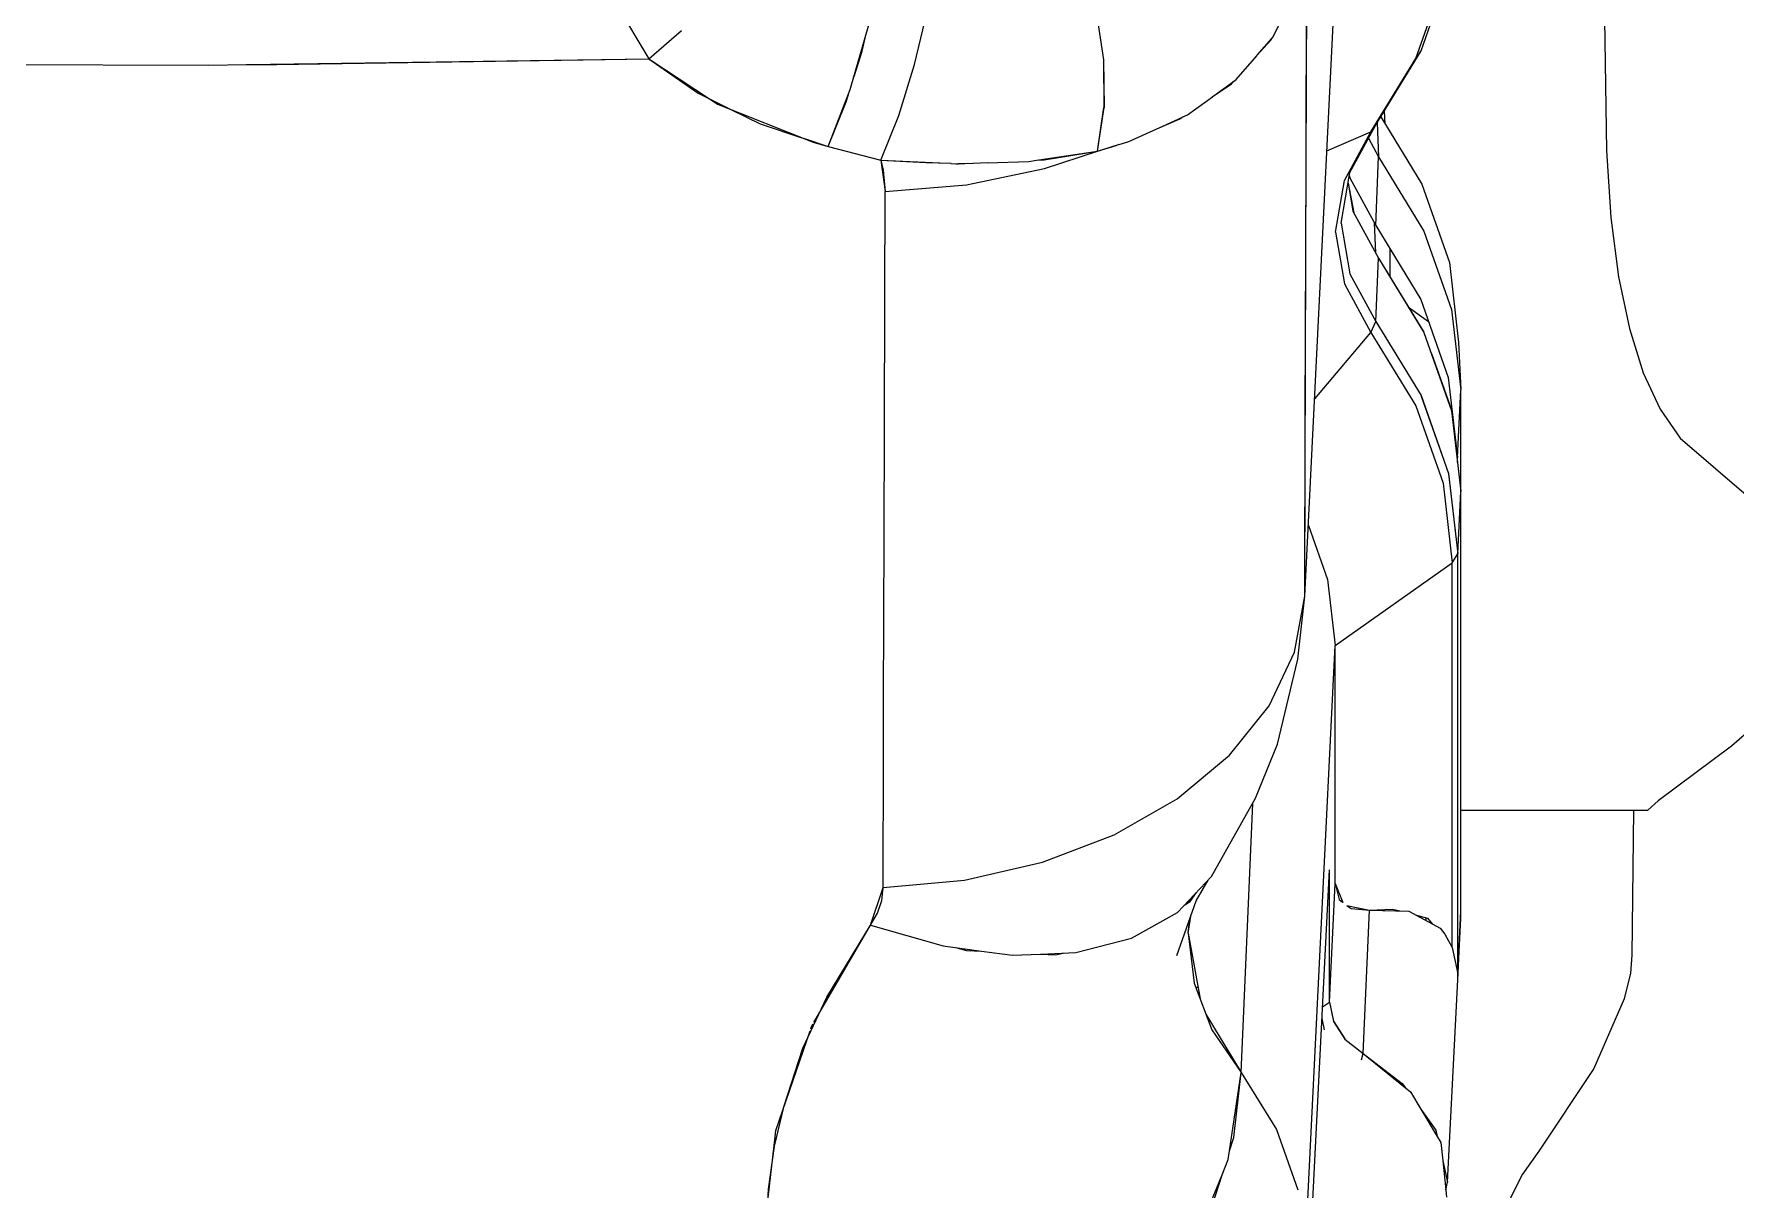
# Model space of a CAD drawing. Extents: x 33214 to 95067, y 8279 to 51908.
# Drawn here: x 43125 to 43214, y 21684.2 to 21744.7 of the extents above; entities that cross this region are included whole.
import ezdxf

# ---------------------------------------------------------------- set-up
doc = ezdxf.new("R2010")
doc.units = 0
doc.header["$LTSCALE"] = 300
doc.header["$MEASUREMENT"] = 0
doc.linetypes.add('SNT-025', pattern=[0.74, 0.4, -0.17, 0, -0.17])
doc.layers.add('GENERATORSETT', color=1, linetype='CONTINUOUS')

# ---------------------------------------------------------------- blocks, each defined once
blk = doc.blocks.new('GENERATOR-CENTER')
at = {"layer": 'GENERATORSETT'}
for p, q in [((-2020.821, -382.355), (-2020.528, -403.389)), ((-2036.271, -417.317), (-2036.188, -392.139)), ((-2036.232, -403.479), (-2036.188, -392.139)), ((-2030.22, -398.188), (-2028.779, -394.107)), ((-2036.288, -426.702), (-2034.708, -394.719)), ((-2036.288, -426.702), (-2034.708, -394.719)), ((-2030.494, -398.591), (-2029.068, -394.549)), ((-2030.493, -398.59), (-2029.067, -394.548)), ((-2072.285, -395.784), (-2070.607, -398.605)), ((-2037.948, -397.454), (-2037.157, -395.836)), ((-2060.067, -400.215), (-2059.098, -396.821)), ((-2056.705, -398.907), (-2056.05, -396.143)), ((-2056.705, -398.907), (-2056.05, -396.143)), ((-2047.212, -396.137), (-2046.824, -398.664)), ((-2047.211, -396.137), (-2046.823, -398.664)), ((-2070.607, -398.605), (-2068.9, -397.114)), ((-2059.454, -398.202), (-2059.254, -397.368)), ((-2038.815, -398.453), (-2038.068, -397.629)), ((-2038.782, -398.417), (-2038.022, -397.539)), ((-2038.068, -397.629), (-2038.021, -397.537)), ((-2038.021, -397.538), (-2037.948, -397.454)), ((-2091.622, -398.907), (-2070.607, -398.605)), ((-2090.081, -398.907), (-2070.607, -398.605)), ((-2070.607, -398.605), (-2067.426, -400.69)), ((-2070.606, -398.605), (-2070.596, -398.595)), ((-2070.606, -398.605), (-2068.028, -400.39)), ((-2059.872, -399.532), (-2059.454, -398.202)), ((-2046.824, -398.664), (-2046.799, -401.147)), ((-2046.823, -398.664), (-2046.798, -401.148)), ((-2039.881, -399.686), (-2038.802, -398.439)), ((-2032.836, -402.428), (-2030.497, -398.597)), ((-2032.75, -402.286), (-2030.495, -398.594)), ((-2032.578, -402.049), (-2030.22, -398.188)), ((-2032.578, -402.049), (-2030.224, -398.197)), ((-2030.497, -398.597), (-2030.495, -398.594)), ((-2030.495, -398.594), (-2030.493, -398.59)), ((-2030.224, -398.197), (-2030.222, -398.193)), ((-2105.213, -398.907), (-2093.636, -398.936)), ((-2093.636, -398.936), (-2091.655, -398.907)), ((-2091.659, -398.907), (-2090.081, -398.907)), ((-2057.537, -401.563), (-2056.705, -398.907)), ((-2057.537, -401.563), (-2056.705, -398.907)), ((-2068.028, -400.39), (-2066.347, -401.228)), ((-2061.231, -403.187), (-2060.067, -400.215)), ((-2060.289, -400.856), (-2060.168, -400.473)), ((-2041.137, -400.591), (-2040.134, -399.907)), ((-2041.046, -400.528), (-2040.033, -399.796)), ((-2040.134, -399.907), (-2040.025, -399.787)), ((-2040.026, -399.791), (-2039.881, -399.686)), ((-2067.422, -400.692), (-2067.006, -400.965)), ((-2067.006, -400.965), (-2062.011, -402.959)), ((-2066.309, -401.247), (-2064.781, -402.008)), ((-2061.231, -403.187), (-2060.289, -400.856)), ((-2047.139, -403.425), (-2046.799, -401.148)), ((-2047.138, -403.426), (-2046.798, -401.148)), ((-2042.431, -401.53), (-2041.123, -400.584)), ((-2036.224, -401.337), (-2036.218, -401.321)), ((-2036.224, -401.337), (-2036.218, -401.321)), ((-2032.145, -401.341), (-2032.113, -402)), ((-2032.145, -401.341), (-2032.113, -402)), ((-2064.781, -402.008), (-2062.602, -402.732)), ((-2058.477, -403.895), (-2057.537, -401.563)), ((-2058.477, -403.895), (-2057.537, -401.563)), ((-2045.503, -402.925), (-2044.028, -402.255)), ((-2044.043, -402.258), (-2042.863, -401.766)), ((-2043.921, -402.207), (-2042.687, -401.646)), ((-2042.863, -401.766), (-2042.668, -401.633)), ((-2042.67, -401.639), (-2042.431, -401.53)), ((-2033.934, -404.544), (-2032.578, -402.049)), ((-2033.934, -404.544), (-2032.578, -402.049)), ((-2032.836, -402.428), (-2032.578, -402.049)), ((-2032.836, -402.428), (-2032.578, -402.049)), ((-2032.515, -401.946), (-2032.436, -403.728)), ((-2032.515, -401.946), (-2032.436, -403.728)), ((-2032.33, -401.644), (-2030.183, -405.159)), ((-2032.33, -401.644), (-2030.183, -405.159)), ((-2062.466, -402.777), (-2061.231, -403.187)), ((-2062.011, -402.959), (-2061.231, -403.187)), ((-2061.231, -403.187), (-2058.477, -403.895)), ((-2061.231, -403.187), (-2058.477, -403.895)), ((-2047.138, -403.425), (-2046.041, -403.09)), ((-2047.138, -403.426), (-2046.159, -403.139)), ((-2046.159, -403.139), (-2045.999, -403.072)), ((-2046.004, -403.078), (-2045.503, -402.925)), ((-2035.137, -403.405), (-2032.836, -402.428)), ((-2035.137, -403.405), (-2032.836, -402.428)), ((-2034.217, -404.969), (-2032.836, -402.428)), ((-2034.217, -404.969), (-2032.836, -402.428)), ((-2032.963, -402.758), (-2032.436, -403.728)), ((-2032.963, -402.758), (-2032.436, -403.728)), ((-2058.477, -403.895), (-2055.383, -404.047)), ((-2058.477, -403.895), (-2058.347, -404.423)), ((-2058.477, -403.895), (-2058.239, -405.543)), ((-2058.477, -403.895), (-2056.114, -404.028)), ((-2056.114, -404.028), (-2054.785, -404.063)), ((-2054.815, -404.075), (-2054.544, -404.089)), ((-2054.419, -404.073), (-2054.084, -404.082)), ((-2054.219, -404.078), (-2053.647, -404.06)), ((-2054.084, -404.082), (-2052.844, -404.021)), ((-2052.906, -404.037), (-2050.724, -403.968)), ((-2050.724, -403.968), (-2050.323, -403.908)), ((-2050.333, -403.897), (-2049.936, -403.877)), ((-2050.213, -403.891), (-2047.138, -403.426)), ((-2049.936, -403.877), (-2047.138, -403.426)), ((-2049.91, -404.341), (-2047.138, -403.426)), ((-2049.91, -404.341), (-2047.138, -403.426)), ((-2036.277, -419.998), (-2036.232, -403.479)), ((-2032.59, -407.321), (-2032.436, -403.728)), ((-2032.59, -407.321), (-2032.436, -403.728)), ((-2032.436, -403.728), (-2030.067, -407.606)), ((-2032.436, -403.728), (-2030.067, -407.606)), ((-2020.528, -403.389), (-2020.287, -406.895)), ((-2058.347, -404.423), (-2058.239, -405.543)), ((-2054.544, -404.089), (-2054.404, -404.084)), ((-2053.984, -405.19), (-2049.91, -404.341)), ((-2053.984, -405.19), (-2049.91, -404.341)), ((-2034.687, -407.671), (-2034.217, -404.969)), ((-2034.687, -407.671), (-2034.217, -404.969)), ((-2034.395, -407.196), (-2033.934, -404.544)), ((-2034.395, -407.196), (-2033.934, -404.544)), ((-2033.965, -404.723), (-2033.947, -404.825)), ((-2033.947, -404.825), (-2032.59, -407.321)), ((-2058.259, -411.101), (-2058.239, -405.543)), ((-2058.239, -405.543), (-2053.984, -405.19)), ((-2058.239, -405.543), (-2053.984, -405.19)), ((-2034.031, -405.103), (-2033.725, -406.66)), ((-2034.031, -405.104), (-2033.778, -406.563)), ((-2030.183, -405.159), (-2028.738, -409.255)), ((-2030.183, -405.159), (-2028.738, -409.255)), ((-2033.778, -406.563), (-2032.436, -409.031)), ((-2034.395, -407.196), (-2033.934, -409.848)), ((-2034.395, -407.196), (-2033.934, -409.848)), ((-2032.671, -407.173), (-2032.594, -408.741)), ((-2032.671, -407.173), (-2032.594, -408.741)), ((-2032.59, -407.321), (-2030.233, -411.181)), ((-2030.067, -407.606), (-2028.62, -411.705)), ((-2030.067, -407.606), (-2028.62, -411.705)), ((-2020.287, -406.895), (-2019.886, -410)), ((-2034.687, -407.671), (-2034.217, -410.373)), ((-2034.687, -407.671), (-2034.217, -410.373)), ((-2032.578, -412.342), (-2032.436, -409.031)), ((-2032.578, -412.342), (-2032.436, -409.031)), ((-2032.436, -409.031), (-2030.067, -412.909)), ((-2032.436, -409.031), (-2030.076, -412.892)), ((-2031.836, -410.013), (-2031.83, -408.566)), ((-2031.836, -410.013), (-2031.83, -408.566)), ((-2028.738, -409.255), (-2028.256, -413.44)), ((-2028.738, -409.255), (-2028.256, -413.44)), ((-2033.934, -409.848), (-2032.578, -412.342)), ((-2033.934, -409.848), (-2032.578, -412.342)), ((-2019.886, -410), (-2019.324, -412.706)), ((-2058.286, -417.917), (-2058.26, -411.096)), ((-2034.217, -410.373), (-2032.836, -412.914)), ((-2034.217, -410.373), (-2032.836, -412.914)), ((-2030.233, -411.181), (-2028.793, -415.26)), ((-2030.871, -411.591), (-2029.827, -412.329)), ((-2030.871, -411.591), (-2029.827, -412.329)), ((-2028.62, -411.705), (-2028.134, -415.915)), ((-2028.62, -411.705), (-2028.134, -415.915)), ((-2035.778, -416.379), (-2032.836, -412.914)), ((-2035.778, -416.379), (-2032.836, -412.914)), ((-2032.836, -412.914), (-2032.578, -412.342)), ((-2032.836, -412.914), (-2032.578, -412.342)), ((-2032.836, -412.914), (-2030.498, -416.742)), ((-2032.836, -412.914), (-2030.498, -416.742)), ((-2032.578, -412.342), (-2030.22, -416.203)), ((-2030.076, -412.892), (-2030.073, -412.901)), ((-2030.067, -412.909), (-2028.62, -417.008)), ((-2019.324, -412.706), (-2018.601, -415.013)), ((-2028.256, -413.44), (-2028.134, -415.915)), ((-2028.256, -413.44), (-2028.134, -415.915)), ((-2029.677, -414.016), (-2028.632, -416.959)), ((-2028.793, -415.26), (-2028.308, -419.451)), ((-2018.601, -415.013), (-2017.718, -416.92)), ((-2030.22, -416.203), (-2028.779, -420.284)), ((-2030.214, -416.218), (-2030.206, -416.233)), ((-2030.206, -416.233), (-2029.111, -419.343)), ((-2028.308, -419.451), (-2028.134, -415.915)), ((-2028.308, -419.451), (-2028.134, -415.915)), ((-2028.134, -421.218), (-2028.134, -415.915)), ((-2028.134, -421.218), (-2028.134, -415.915)), ((-2036.288, -426.702), (-2036.271, -417.317)), ((-2030.498, -416.742), (-2029.069, -420.785)), ((-2030.497, -416.743), (-2030.497, -416.745)), ((-2030.497, -416.745), (-2029.07, -420.786)), ((-2028.632, -416.959), (-2028.629, -416.984)), ((-2028.62, -417.008), (-2028.134, -421.218)), ((-2017.718, -416.92), (-2016.674, -418.428)), ((-2058.301, -423.481), (-2058.286, -417.917)), ((-2016.674, -418.428), (-2013.221, -421.401)), ((-2036.288, -426.702), (-2036.277, -419.998)), ((-2028.308, -419.708), (-2028.308, -419.451)), ((-2029.069, -420.785), (-2028.587, -424.951)), ((-2029.069, -420.789), (-2029.068, -420.793)), ((-2029.068, -420.793), (-2028.587, -424.951)), ((-2028.779, -420.284), (-2028.295, -424.476)), ((-2028.779, -420.288), (-2028.777, -420.293)), ((-2028.777, -420.293), (-2028.295, -424.476)), ((-2028.176, -420.855), (-2028.134, -421.218)), ((-2028.295, -424.476), (-2028.134, -421.218)), ((-2028.295, -424.476), (-2028.134, -421.218)), ((-2028.134, -443.159), (-2028.134, -421.218)), ((-2028.134, -443.159), (-2028.134, -421.218)), ((-2058.313, -427.993), (-2058.299, -423.47)), ((-2036.105, -422.999), (-2035.108, -425.824)), ((-2036.105, -422.999), (-2035.108, -425.824)), ((-2028.587, -424.951), (-2028.295, -424.476)), ((-2028.587, -424.951), (-2028.295, -424.476)), ((-2028.295, -446.44), (-2028.295, -424.476)), ((-2028.295, -446.44), (-2028.295, -424.476)), ((-2034.708, -429.279), (-2028.587, -424.951)), ((-2034.708, -429.279), (-2028.587, -424.951)), ((-2028.587, -445.056), (-2028.587, -424.951)), ((-2028.587, -445.056), (-2028.587, -424.951)), ((-2035.108, -425.824), (-2034.708, -429.279)), ((-2035.108, -425.824), (-2034.708, -429.279)), ((-2058.316, -429.235), (-2058.309, -426.831)), ((-2036.837, -429.627), (-2036.288, -426.702)), ((-2036.837, -429.627), (-2036.288, -426.702)), ((-2036.667, -429.996), (-2036.288, -426.702)), ((-2036.667, -429.996), (-2036.288, -426.702)), ((-2058.322, -432.081), (-2058.313, -427.993)), ((-2038.168, -432.43), (-2036.837, -429.627)), ((-2038.168, -432.43), (-2036.837, -429.627)), ((-2036.274, -460.982), (-2034.708, -429.279)), ((-2036.274, -460.982), (-2034.708, -429.279)), ((-2034.709, -441.72), (-2034.709, -429.279)), ((-2034.709, -441.72), (-2034.709, -429.279)), ((-2037.729, -434.428), (-2036.667, -429.996)), ((-2058.331, -434.994), (-2058.323, -432.07)), ((-2040.235, -435.014), (-2038.168, -432.43)), ((-2040.235, -435.014), (-2038.168, -432.43)), ((-2012.387, -433.137), (-2013.987, -434.543)), ((-2058.342, -441.925), (-2058.331, -434.994)), ((-2042.965, -437.289), (-2040.235, -435.014)), ((-2042.965, -437.289), (-2040.235, -435.014)), ((-2038.883, -437.249), (-2037.729, -434.428)), ((-2013.987, -434.543), (-2017.814, -437.39)), ((-2046.263, -439.175), (-2042.965, -437.289)), ((-2046.263, -439.175), (-2042.965, -437.289)), ((-2041.17, -441.349), (-2038.883, -437.249)), ((-2039.626, -451.597), (-2039.022, -437.532)), ((-2039.626, -451.597), (-2039.022, -437.532)), ((-2028.134, -437.88), (-2018.353, -437.88)), ((-2019.108, -437.88), (-2019.195, -445.465)), ((-2017.814, -437.39), (-2018.353, -437.88)), ((-2050.014, -440.607), (-2046.263, -439.175)), ((-2050.014, -440.607), (-2046.263, -439.175)), ((-2054.088, -441.534), (-2050.014, -440.607)), ((-2054.088, -441.534), (-2050.014, -440.607)), ((-2042.959, -443.232), (-2041.17, -441.349)), ((-2036.262, -465.74), (-2035.009, -440.998)), ((-2036.262, -465.74), (-2035.009, -440.998)), ((-2035.068, -442.439), (-2035.009, -440.998)), ((-2035.01, -447.912), (-2035.01, -440.998)), ((-2035.01, -447.912), (-2035.01, -440.998)), ((-2059.008, -443.894), (-2058.342, -441.925)), ((-2058.418, -442.602), (-2058.342, -441.925)), ((-2058.378, -442.033), (-2058.355, -442.039)), ((-2058.342, -441.925), (-2054.088, -441.534)), ((-2058.342, -441.925), (-2054.088, -441.534)), ((-2042.292, -442.661), (-2041.966, -442.187)), ((-2041.986, -442.615), (-2041.358, -441.547)), ((-2035.009, -447.912), (-2034.708, -441.72)), ((-2035.009, -447.912), (-2034.708, -441.72)), ((-2034.708, -441.72), (-2034.496, -442.55)), ((-2034.708, -441.72), (-2034.308, -442.713)), ((-2058.642, -443.264), (-2058.418, -442.602)), ((-2045.352, -444.573), (-2042.959, -443.232)), ((-2042.987, -445.486), (-2041.986, -442.615)), ((-2042.6, -442.854), (-2042.292, -442.661)), ((-2042.424, -442.744), (-2042.372, -442.614)), ((-2042.421, -442.742), (-2042.365, -442.607)), ((-2042.341, -442.692), (-2042.307, -442.546)), ((-2042.32, -442.599), (-2042.318, -442.557)), ((-2035.093, -442.651), (-2035.068, -442.439)), ((-2034.496, -442.55), (-2034.319, -442.686)), ((-2034.107, -442.868), (-2032.915, -443.106)), ((-2034.075, -442.874), (-2033.881, -443.024)), ((-2033.881, -443.024), (-2032.915, -443.106)), ((-2033.243, -450.607), (-2032.915, -443.105)), ((-2033.243, -450.607), (-2032.915, -443.106)), ((-2032.915, -443.106), (-2031.709, -443.049)), ((-2032.915, -443.105), (-2030.864, -443.162)), ((-2031.709, -443.049), (-2031.329, -443.149)), ((-2030.864, -443.162), (-2029.215, -444.048)), ((-2028.295, -446.44), (-2028.134, -443.159)), ((-2028.295, -446.44), (-2028.134, -443.159)), ((-2028.138, -443.428), (-2028.134, -443.16)), ((-2061.977, -448.976), (-2059.008, -443.894)), ((-2061.293, -447.651), (-2059.008, -443.894)), ((-2059.008, -443.894), (-2058.642, -443.264)), ((-2059.008, -443.894), (-2055.216, -444.981)), ((-2042.404, -444.314), (-2042.233, -443.325)), ((-2042.402, -444.3), (-2042.318, -443.567)), ((-2030.463, -443.377), (-2029.879, -443.531)), ((-2029.975, -443.639), (-2029.938, -443.515)), ((-2029.975, -443.639), (-2029.938, -443.515)), ((-2029.879, -443.531), (-2029.63, -443.825)), ((-2029.215, -444.048), (-2028.967, -444.367)), ((-2028.303, -446.753), (-2028.138, -443.428)), ((-2028.295, -446.685), (-2028.134, -443.428)), ((-2028.295, -446.685), (-2028.134, -443.537)), ((-2028.161, -443.713), (-2028.142, -443.585)), ((-2028.161, -443.713), (-2028.142, -443.585)), ((-2028.157, -443.626), (-2028.14, -443.561)), ((-2028.134, -443.537), (-2028.134, -443.428)), ((-2055.216, -444.981), (-2053.205, -445.249)), ((-2048.264, -445.327), (-2045.352, -444.573)), ((-2042.404, -444.318), (-2042.403, -444.309)), ((-2042.404, -444.314), (-2041.774, -447.748)), ((-2042.404, -444.318), (-2042.088, -446.925)), ((-2028.967, -444.367), (-2028.587, -445.056)), ((-2054.488, -445.078), (-2053.983, -445.21)), ((-2053.983, -445.21), (-2053.205, -445.249)), ((-2053.204, -445.249), (-2051.592, -445.464)), ((-2051.592, -445.464), (-2050.114, -445.403)), ((-2050.11, -445.403), (-2048.264, -445.327)), ((-2050.11, -445.403), (-2049.333, -445.442)), ((-2050.099, -445.403), (-2050.098, -445.402)), ((-2049.333, -445.442), (-2048.932, -445.354)), ((-2042.289, -445.266), (-2042.231, -445.259)), ((-2028.587, -445.056), (-2028.295, -446.44)), ((-2028.587, -445.056), (-2028.584, -445.07)), ((-2019.195, -445.465), (-2019.262, -446.409)), ((-2028.833, -457.337), (-2028.303, -446.753)), ((-2028.303, -446.753), (-2028.295, -446.44)), ((-2028.303, -446.753), (-2028.295, -446.441)), ((-2028.302, -446.736), (-2028.295, -446.685)), ((-2028.295, -446.441), (-2028.295, -446.44)), ((-2019.262, -446.409), (-2019.603, -447.748)), ((-2062.551, -450.328), (-2061.293, -447.651)), ((-2042.088, -446.925), (-2041.154, -449.373)), ((-2042.006, -447.14), (-2041.888, -447.127)), ((-2041.899, -447.421), (-2041.835, -447.414)), ((-2041.898, -447.424), (-2041.835, -447.417)), ((-2041.896, -447.428), (-2041.834, -447.42)), ((-2041.47, -448.545), (-2039.626, -451.597)), ((-2041.46, -448.569), (-2041.456, -448.568)), ((-2041.46, -448.569), (-2041.456, -448.568)), ((-2035.372, -448.159), (-2035.009, -447.912)), ((-2035.372, -448.159), (-2035.009, -447.912)), ((-2035.009, -447.912), (-2034.802, -448.92)), ((-2035.009, -447.912), (-2034.802, -448.921)), ((-2019.603, -447.748), (-2021.186, -451.389)), ((-2063.957, -454.619), (-2062.169, -449.409)), ((-2062.138, -449.321), (-2062.082, -449.156)), ((-2062.082, -449.156), (-2062.018, -449.047)), ((-2041.154, -449.373), (-2039.626, -451.597)), ((-2035.403, -448.769), (-2035.281, -449.362)), ((-2034.802, -448.92), (-2034.196, -449.844)), ((-2034.802, -448.921), (-2034.196, -449.845)), ((-2034.78, -448.953), (-2034.779, -448.954)), ((-2034.575, -449.266), (-2034.574, -449.267)), ((-2063.534, -453.385), (-2062.551, -450.328)), ((-2062.308, -449.724), (-2062.277, -449.724)), ((-2034.196, -449.845), (-2033.243, -450.607)), ((-2034.06, -449.815), (-2034.063, -449.813)), ((-2033.341, -450.932), (-2033.243, -450.607)), ((-2033.243, -450.607), (-2031.201, -452.167)), ((-2033.243, -450.607), (-2031.032, -452.402)), ((-2032.503, -451.172), (-2032.472, -451.233)), ((-2040.234, -455.693), (-2039.626, -451.597)), ((-2040.013, -454.986), (-2039.626, -451.597)), ((-2039.626, -451.597), (-2037.782, -454.579)), ((-2039.626, -451.597), (-2037.782, -454.579)), ((-2021.186, -451.389), (-2024.062, -455.706)), ((-2031.201, -452.167), (-2031.032, -452.402)), ((-2031.032, -452.402), (-2030.777, -452.608)), ((-2030.777, -452.608), (-2030.229, -453.519)), ((-2064.029, -455.455), (-2063.539, -453.404)), ((-2030.229, -453.519), (-2029.443, -454.611)), ((-2030.229, -453.519), (-2029.368, -454.948)), ((-2063.995, -454.951), (-2063.957, -454.619)), ((-2037.781, -454.579), (-2036.654, -457.735)), ((-2037.781, -454.58), (-2036.654, -457.735)), ((-2029.443, -454.611), (-2029.368, -454.948)), ((-2064.581, -460.093), (-2063.995, -454.953)), ((-2064.35, -457.701), (-2064.029, -455.455)), ((-2040.302, -456.151), (-2040.234, -455.693)), ((-2040.234, -455.693), (-2040.013, -454.986)), ((-2029.368, -454.948), (-2029.188, -455.247)), ((-2029.188, -455.247), (-2029.084, -456.217)), ((-2040.625, -456.94), (-2040.302, -456.151)), ((-2029.084, -456.217), (-2028.833, -457.337)), ((-2029.084, -456.217), (-2028.921, -457.732)), ((-2024.062, -455.706), (-2024.909, -456.907)), ((-2041.909, -460.078), (-2040.625, -456.94)), ((-2041.116, -458.507), (-2040.625, -456.94)), ((-2028.921, -457.732), (-2028.833, -457.337)), ((-2024.909, -456.907), (-2025.949, -458.943)), ((-2064.474, -460.015), (-2064.35, -457.701)), ((-2028.921, -457.732), (-2028.881, -458.107))]:
    blk.add_line(p, q, dxfattribs=at)

msp = doc.modelspace()

# ---------------------------------------------------------------- block references
at = {"layer": 'GENERATORSETT', "linetype": 'SNT-025'}
msp.add_blockref('GENERATOR-CENTER', (45227.739, 22141.979), dxfattribs=at)

doc.saveas('drawing.dxf')
